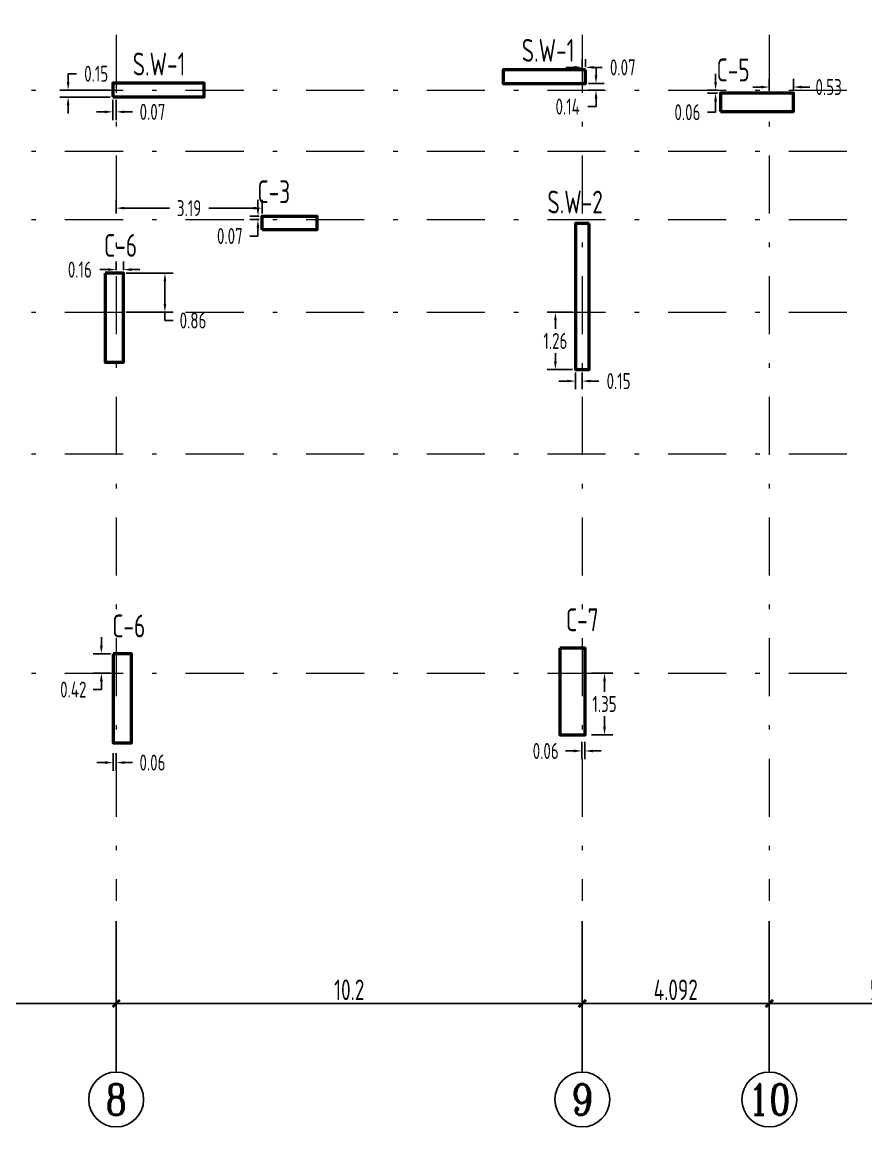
# Model space of a CAD drawing. Header units: metres. Extents: x 0 to 435, y 0 to 273.
# Drawn here: x 283.67 to 302.13, y 12.89 to 37.06 of the extents above; entities that cross this region are included whole.
import ezdxf
from ezdxf.enums import TextEntityAlignment as Align

# ---------------------------------------------------------------- set-up
doc = ezdxf.new("R2010")
doc.units = ezdxf.units.M
doc.header["$MEASUREMENT"] = 0
doc.linetypes.add('B4-PLANS$0$DASHDOT', pattern=[25.4, 12.7, -6.35, 0, -6.35])
doc.layers.get('0').update_dxf_attribs({"plot": 0})
for name, color, linetype in [('Columns', 2, 'Continuous'), ('S-Walls', 4, 'Continuous'), ('YQ_AXIS', 3, 'Continuous'), ('YQ_DIM', 3, 'Continuous')]:
    doc.layers.add(name, color=color, linetype=linetype)
doc.layers.add('Dote', color=1, linetype='B4-PLANS$0$DASHDOT', lineweight=15)
doc.styles.add('YQ_AXIS', font='COMPLEX.SHX', dxfattribs={"width": 0.8, "bigfont": 'GBCBIG.SHX'})
doc.styles.add('YQ_DIM', font='SUPEROS.SHX', dxfattribs={"width": 0.8, "bigfont": 'HZDX.SHX'})
doc.styles.add('YQ_TEXT', font='SUPEROS.SHX', dxfattribs={"width": 0.8, "bigfont": 'HZDX.SHX'})
doc.dimstyles.new('Col Coor', dxfattribs={"dimscale": 0, "dimtxt": 0.35, "dimasz": 0.18, "dimexe": 0.18, "dimexo": 0.0625, "dimgap": 0.09, "dimtad": 0, "dimtih": 1, "dimtoh": 1, "dimzin": 0, "dimdsep": 46, "dimtxsty": 'YQ_DIM', "dimcen": 0.09, "dimclrt": 256, "dimadec": 0, "dimazin": 0, "dimtfac": 1, "dimtofl": 0, "dimtmove": 0, "dimatfit": 3, "dimfxl": 1, "dimtolj": 1, "dimtzin": 0, "dimarcsym": 0})
doc.dimstyles.new('yqm0_150', dxfattribs={"dimscale": 0.15, "dimtxt": 3, "dimasz": 1, "dimexe": 1.5, "dimexo": 3, "dimgap": 0.5, "dimtad": 1, "dimdec": 3, "dimdsep": 46, "dimtxsty": 'YQ_DIM', "dimblk": 'YQTICK', "dimcen": 0, "dimclrd": 256, "dimclre": 256, "dimclrt": 7, "dimadec": 1, "dimazin": 2, "dimtfac": 1, "dimtdec": 4, "dimtix": 1, "dimtmove": 2, "dimatfit": 2, "dimfxl": 1, "dimtolj": 1, "dimtzin": 0, "dimarcsym": 0})

# ---------------------------------------------------------------- blocks, each defined once
blk = doc.blocks.new('YQTICK')
blk.add_line((-1, 0), (1, 0))
at = {"const_width": 0.4}
blk.add_lwpolyline([(0.53, 0.53), (-0.53, -0.53)], dxfattribs=at)
blk = doc.blocks.new('*D787')
at = {"layer": 'Defpoints', "color": 0, "transparency": 16777216}
for p in [(279.641, 17.836), (285.725, 17.836), (285.725, 15.586)]:
    blk.add_point(p, dxfattribs=at)
at = {"layer": 'YQ_DIM', "lineweight": -2, "transparency": 16777216}
for p, q in [((279.641, 17.386), (279.641, 15.361)), ((285.725, 17.386), (285.725, 15.361)), ((279.791, 15.586), (285.575, 15.586))]:
    blk.add_line(p, q, dxfattribs=at)
at = {"layer": 'YQ_DIM', "lineweight": -2, "transparency": 16777216, "xscale": 0.15, "yscale": 0.15, "zscale": 0.15, "rotation": 180}
blk.add_blockref('YQTICK', (279.641, 15.586), dxfattribs=at)
at = {"layer": 'YQ_DIM', "lineweight": -2, "transparency": 16777216, "xscale": 0.15, "yscale": 0.15, "zscale": 0.15}
blk.add_blockref('YQTICK', (285.725, 15.586), dxfattribs=at)
at = {"layer": 'YQ_DIM', "color": 7, "transparency": 16777216, "insert": (282.683, 15.886), "char_height": 0.45, "attachment_point": 5, "style": 'YQ_DIM'}
blk.add_mtext('\\A1;6.084', dxfattribs=at)
blk = doc.blocks.new('*D788')
at = {"layer": 'Defpoints', "color": 0, "transparency": 16777216}
for p in [(285.725, 17.836), (295.925, 17.836), (295.925, 15.586)]:
    blk.add_point(p, dxfattribs=at)
at = {"layer": 'YQ_DIM', "lineweight": -2, "transparency": 16777216}
for p, q in [((285.725, 17.386), (285.725, 15.361)), ((295.925, 17.386), (295.925, 15.361)), ((285.875, 15.586), (295.775, 15.586))]:
    blk.add_line(p, q, dxfattribs=at)
at = {"layer": 'YQ_DIM', "lineweight": -2, "transparency": 16777216, "xscale": 0.15, "yscale": 0.15, "zscale": 0.15, "rotation": 180}
blk.add_blockref('YQTICK', (285.725, 15.586), dxfattribs=at)
at = {"layer": 'YQ_DIM', "lineweight": -2, "transparency": 16777216, "xscale": 0.15, "yscale": 0.15, "zscale": 0.15}
blk.add_blockref('YQTICK', (295.925, 15.586), dxfattribs=at)
at = {"layer": 'YQ_DIM', "color": 7, "transparency": 16777216, "insert": (290.825, 15.886), "char_height": 0.45, "attachment_point": 5, "style": 'YQ_DIM'}
blk.add_mtext('\\A1;10.2', dxfattribs=at)
blk = doc.blocks.new('*D789')
at = {"layer": 'Defpoints', "color": 0, "transparency": 16777216}
for p in [(295.925, 17.836), (300.017, 17.836), (300.017, 15.586)]:
    blk.add_point(p, dxfattribs=at)
at = {"layer": 'YQ_DIM', "lineweight": -2, "transparency": 16777216}
for p, q in [((295.925, 17.386), (295.925, 15.361)), ((300.017, 17.386), (300.017, 15.361)), ((296.075, 15.586), (299.867, 15.586))]:
    blk.add_line(p, q, dxfattribs=at)
at = {"layer": 'YQ_DIM', "lineweight": -2, "transparency": 16777216, "xscale": 0.15, "yscale": 0.15, "zscale": 0.15, "rotation": 180}
blk.add_blockref('YQTICK', (295.925, 15.586), dxfattribs=at)
at = {"layer": 'YQ_DIM', "lineweight": -2, "transparency": 16777216, "xscale": 0.15, "yscale": 0.15, "zscale": 0.15}
blk.add_blockref('YQTICK', (300.017, 15.586), dxfattribs=at)
at = {"layer": 'YQ_DIM', "color": 7, "transparency": 16777216, "insert": (297.971, 15.886), "char_height": 0.45, "attachment_point": 5, "style": 'YQ_DIM'}
blk.add_mtext('\\A1;4.092', dxfattribs=at)
blk = doc.blocks.new('*D790')
at = {"layer": 'Defpoints', "color": 0, "transparency": 16777216}
for p in [(300.017, 17.836), (305.333, 17.836), (305.333, 15.586)]:
    blk.add_point(p, dxfattribs=at)
at = {"layer": 'YQ_DIM', "lineweight": -2, "transparency": 16777216}
for p, q in [((300.017, 17.386), (300.017, 15.361)), ((305.333, 17.386), (305.333, 15.361)), ((300.167, 15.586), (305.183, 15.586))]:
    blk.add_line(p, q, dxfattribs=at)
at = {"layer": 'YQ_DIM', "lineweight": -2, "transparency": 16777216, "xscale": 0.15, "yscale": 0.15, "zscale": 0.15, "rotation": 180}
blk.add_blockref('YQTICK', (300.017, 15.586), dxfattribs=at)
at = {"layer": 'YQ_DIM', "lineweight": -2, "transparency": 16777216, "xscale": 0.15, "yscale": 0.15, "zscale": 0.15}
blk.add_blockref('YQTICK', (305.333, 15.586), dxfattribs=at)
at = {"layer": 'YQ_DIM', "color": 7, "transparency": 16777216, "insert": (302.675, 15.886), "char_height": 0.45, "attachment_point": 5, "style": 'YQ_DIM'}
blk.add_mtext('\\A1;5.316', dxfattribs=at)
blk = doc.blocks.new('*D1233')
at = {"layer": 'Columns', "color": 0, "lineweight": -2, "transparency": 16777216}
for p, q in [((285.663, 21.064), (285.663, 20.678)), ((285.725, 21.064), (285.725, 20.678)), ((285.483, 20.858), (285.303, 20.858)), ((285.905, 20.858), (286.085, 20.858))]:
    blk.add_line(p, q, dxfattribs=at)
at = {"layer": 'Columns', "color": 0, "transparency": 16777216}
for points in [[(285.483, 20.888), (285.483, 20.828), (285.663, 20.858)], [(285.905, 20.888), (285.905, 20.828), (285.725, 20.858)]]:
    blk.add_solid(points, dxfattribs=at)
at = {"layer": 'Defpoints', "color": 0, "transparency": 16777216}
for p in [(285.663, 21.126), (285.725, 21.126), (285.725, 20.858)]:
    blk.add_point(p, dxfattribs=at)
at = {"layer": 'Columns', "transparency": 16777216, "insert": (286.52, 20.858), "char_height": 0.35, "attachment_point": 5, "style": 'YQ_DIM'}
blk.add_mtext('\\A1;0.06', dxfattribs=at)
blk = doc.blocks.new('*D1234')
at = {"layer": 'Columns', "color": 0, "lineweight": -2, "transparency": 16777216}
for p, q in [((296.125, 22.816), (296.592, 22.816)), ((296.412, 22.636), (296.412, 22.405)), ((296.412, 21.644), (296.412, 21.875)), ((296.125, 21.464), (296.592, 21.464))]:
    blk.add_line(p, q, dxfattribs=at)
at = {"layer": 'Columns', "color": 0, "transparency": 16777216}
for points in [[(296.382, 22.636), (296.442, 22.636), (296.412, 22.816)], [(296.382, 21.644), (296.442, 21.644), (296.412, 21.464)]]:
    blk.add_solid(points, dxfattribs=at)
at = {"layer": 'Defpoints', "color": 0, "transparency": 16777216}
for p in [(296.062, 22.816), (296.412, 22.816), (296.062, 21.464)]:
    blk.add_point(p, dxfattribs=at)
at = {"layer": 'Columns', "transparency": 16777216, "insert": (296.412, 22.14), "char_height": 0.35, "attachment_point": 5, "style": 'YQ_DIM'}
blk.add_mtext('\\A1;1.35', dxfattribs=at)
blk = doc.blocks.new('*D1245')
at = {"layer": 'Columns', "color": 0, "lineweight": -2, "transparency": 16777216}
for p, q in [((295.919, 21.313), (295.919, 20.932)), ((295.979, 21.313), (295.979, 20.932)), ((295.739, 21.112), (295.559, 21.112)), ((296.159, 21.112), (296.339, 21.112))]:
    blk.add_line(p, q, dxfattribs=at)
at = {"layer": 'Columns', "color": 0, "transparency": 16777216}
for points in [[(295.739, 21.142), (295.739, 21.082), (295.919, 21.112)], [(296.159, 21.142), (296.159, 21.082), (295.979, 21.112)]]:
    blk.add_solid(points, dxfattribs=at)
at = {"layer": 'Defpoints', "color": 0, "transparency": 16777216}
for p in [(295.919, 21.375), (295.979, 21.375), (295.919, 21.112)]:
    blk.add_point(p, dxfattribs=at)
at = {"layer": 'Columns', "transparency": 16777216, "insert": (295.125, 21.112), "char_height": 0.35, "attachment_point": 5, "style": 'YQ_DIM'}
blk.add_mtext('\\A1;0.06', dxfattribs=at)
blk = doc.blocks.new('*D1261')
at = {"layer": 'Columns', "color": 0, "lineweight": -2, "transparency": 16777216}
for p, q in [((285.725, 31.63), (285.725, 31.825)), ((285.883, 31.63), (285.883, 31.825)), ((285.545, 31.645), (285.365, 31.645)), ((286.063, 31.645), (286.243, 31.645))]:
    blk.add_line(p, q, dxfattribs=at)
at = {"layer": 'Columns', "color": 0, "transparency": 16777216}
for points in [[(285.545, 31.675), (285.545, 31.615), (285.725, 31.645)], [(286.063, 31.675), (286.063, 31.615), (285.883, 31.645)]]:
    blk.add_solid(points, dxfattribs=at)
at = {"layer": 'Defpoints', "color": 0, "transparency": 16777216}
for p in [(285.725, 31.645), (285.725, 31.567), (285.883, 31.567)]:
    blk.add_point(p, dxfattribs=at)
at = {"layer": 'Columns', "transparency": 16777216, "insert": (284.931, 31.645), "char_height": 0.35, "attachment_point": 5, "style": 'YQ_DIM'}
blk.add_mtext('\\A1;0.16', dxfattribs=at)
blk = doc.blocks.new('*D1262')
at = {"layer": 'Columns', "color": 0, "lineweight": -2, "transparency": 16777216}
for p, q in [((285.946, 31.567), (286.972, 31.567)), ((286.792, 31.387), (286.792, 30.892)), ((285.946, 30.712), (286.972, 30.712)), ((286.792, 30.532), (286.792, 30.712)), ((286.972, 30.532), (286.792, 30.532))]:
    blk.add_line(p, q, dxfattribs=at)
at = {"layer": 'Columns', "color": 0, "transparency": 16777216}
for points in [[(286.762, 31.387), (286.822, 31.387), (286.792, 31.567)], [(286.762, 30.892), (286.822, 30.892), (286.792, 30.712)]]:
    blk.add_solid(points, dxfattribs=at)
at = {"layer": 'Defpoints', "color": 0, "transparency": 16777216}
for p in [(285.883, 31.567), (285.883, 30.712), (286.792, 30.712)]:
    blk.add_point(p, dxfattribs=at)
at = {"layer": 'Columns', "transparency": 16777216, "insert": (287.407, 30.532), "char_height": 0.35, "attachment_point": 5, "style": 'YQ_DIM'}
blk.add_mtext('\\A1;0.86', dxfattribs=at)
blk = doc.blocks.new('*D1263')
at = {"layer": 'Columns', "color": 0, "lineweight": -2, "transparency": 16777216}
for p, q in [((288.828, 32.992), (288.828, 33.172)), ((288.855, 32.812), (288.648, 32.812)), ((288.855, 32.74), (288.648, 32.74)), ((288.828, 32.56), (288.828, 32.38)), ((288.828, 32.38), (288.648, 32.38))]:
    blk.add_line(p, q, dxfattribs=at)
at = {"layer": 'Columns', "color": 0, "transparency": 16777216}
for points in [[(288.798, 32.992), (288.858, 32.992), (288.828, 32.812)], [(288.798, 32.56), (288.858, 32.56), (288.828, 32.74)]]:
    blk.add_solid(points, dxfattribs=at)
at = {"layer": 'Defpoints', "color": 0, "transparency": 16777216}
for p in [(288.828, 32.74), (288.917, 32.812, 0), (288.917, 32.74)]:
    blk.add_point(p, dxfattribs=at)
at = {"layer": 'Columns', "transparency": 16777216, "insert": (288.213, 32.38), "char_height": 0.35, "attachment_point": 5, "style": 'YQ_DIM'}
blk.add_mtext('\\A1;0.07', dxfattribs=at)
blk = doc.blocks.new('*D1264')
at = {"layer": 'Columns', "color": 0, "lineweight": -2, "transparency": 16777216}
for p, q in [((298.842, 35.752), (298.842, 35.932)), ((298.885, 35.572), (298.662, 35.572)), ((298.885, 35.508), (298.662, 35.508)), ((298.842, 35.328), (298.842, 35.148)), ((298.662, 35.089), (298.842, 35.089)), ((298.842, 35.089), (298.842, 35.148))]:
    blk.add_line(p, q, dxfattribs=at)
at = {"layer": 'Columns', "color": 0, "transparency": 16777216}
for points in [[(298.812, 35.752), (298.872, 35.752), (298.842, 35.572)], [(298.812, 35.328), (298.872, 35.328), (298.842, 35.508)]]:
    blk.add_solid(points, dxfattribs=at)
at = {"layer": 'Defpoints', "color": 0, "transparency": 16777216}
for p in [(298.842, 35.572), (298.947, 35.572), (298.947, 35.508)]:
    blk.add_point(p, dxfattribs=at)
at = {"layer": 'Columns', "transparency": 16777216, "insert": (298.227, 35.089), "char_height": 0.35, "attachment_point": 5, "style": 'YQ_DIM'}
blk.add_mtext('\\A1;0.06', dxfattribs=at)
blk = doc.blocks.new('*D1265')
at = {"layer": 'Columns', "color": 0, "lineweight": -2, "transparency": 16777216}
for p, q in [((300.017, 35.571), (300.017, 35.82)), ((300.547, 35.571), (300.547, 35.82)), ((299.837, 35.64), (299.657, 35.64)), ((300.727, 35.64), (300.907, 35.64))]:
    blk.add_line(p, q, dxfattribs=at)
at = {"layer": 'Columns', "color": 0, "transparency": 16777216}
for points in [[(299.837, 35.67), (299.837, 35.61), (300.017, 35.64)], [(300.727, 35.67), (300.727, 35.61), (300.547, 35.64)]]:
    blk.add_solid(points, dxfattribs=at)
at = {"layer": 'Defpoints', "color": 0, "transparency": 16777216}
for p in [(300.017, 35.64), (300.017, 35.508), (300.547, 35.508)]:
    blk.add_point(p, dxfattribs=at)
at = {"layer": 'Columns', "transparency": 16777216, "insert": (301.316, 35.64), "char_height": 0.35, "attachment_point": 5, "style": 'YQ_DIM'}
blk.add_mtext('\\A1;0.53', dxfattribs=at)
blk = doc.blocks.new('*D1270')
at = {"layer": 'Columns', "color": 0, "lineweight": -2, "transparency": 16777216}
for p, q in [((284.674, 35.752), (284.674, 35.932)), ((284.674, 35.932), (284.854, 35.932)), ((285.591, 35.572), (284.494, 35.572)), ((285.591, 35.422), (284.494, 35.422)), ((284.674, 35.242), (284.674, 35.062))]:
    blk.add_line(p, q, dxfattribs=at)
at = {"layer": 'Columns', "color": 0, "transparency": 16777216}
for points in [[(284.644, 35.752), (284.704, 35.752), (284.674, 35.572)], [(284.644, 35.242), (284.704, 35.242), (284.674, 35.422)]]:
    blk.add_solid(points, dxfattribs=at)
at = {"layer": 'Defpoints', "color": 0, "transparency": 16777216}
for p in [(284.674, 35.572), (285.653, 35.572), (285.653, 35.422)]:
    blk.add_point(p, dxfattribs=at)
at = {"layer": 'Columns', "transparency": 16777216, "insert": (285.289, 35.932), "char_height": 0.35, "attachment_point": 5, "style": 'YQ_DIM'}
blk.add_mtext('\\A1;0.15', dxfattribs=at)
blk = doc.blocks.new('*D1271')
at = {"layer": 'Columns', "color": 0, "lineweight": -2, "transparency": 16777216}
for p, q in [((295.745, 36.071), (295.565, 36.071)), ((295.925, 36.079), (295.925, 36.251)), ((295.997, 36.079), (295.997, 36.251)), ((296.177, 36.071), (296.357, 36.071))]:
    blk.add_line(p, q, dxfattribs=at)
at = {"layer": 'Columns', "color": 0, "transparency": 16777216}
for points in [[(295.745, 36.101), (295.745, 36.041), (295.925, 36.071)], [(296.177, 36.101), (296.177, 36.041), (295.997, 36.071)]]:
    blk.add_solid(points, dxfattribs=at)
at = {"layer": 'Defpoints', "color": 0, "transparency": 16777216}
for p in [(295.925, 36.071), (295.925, 36.016), (295.997, 36.016)]:
    blk.add_point(p, dxfattribs=at)
at = {"layer": 'Columns', "transparency": 16777216, "insert": (296.812, 36.071), "char_height": 0.35, "attachment_point": 5, "style": 'YQ_DIM'}
blk.add_mtext('\\A1;0.07', dxfattribs=at)
blk = doc.blocks.new('*D1272')
at = {"layer": 'Columns', "color": 0, "lineweight": -2, "transparency": 16777216}
for p, q in [((296.226, 35.896), (296.226, 36.076)), ((296.06, 35.716), (296.406, 35.716)), ((296.06, 35.572), (296.406, 35.572)), ((296.226, 35.392), (296.226, 35.212)), ((296.226, 35.212), (296.046, 35.212))]:
    blk.add_line(p, q, dxfattribs=at)
at = {"layer": 'Columns', "color": 0, "transparency": 16777216}
for points in [[(296.196, 35.896), (296.256, 35.896), (296.226, 35.716)], [(296.196, 35.392), (296.256, 35.392), (296.226, 35.572)]]:
    blk.add_solid(points, dxfattribs=at)
at = {"layer": 'Defpoints', "color": 0, "transparency": 16777216}
for p in [(295.997, 35.716), (295.997, 35.572), (296.226, 35.572)]:
    blk.add_point(p, dxfattribs=at)
at = {"layer": 'Columns', "transparency": 16777216, "insert": (295.606, 35.212), "char_height": 0.35, "attachment_point": 5, "style": 'YQ_DIM'}
blk.add_mtext('\\A1;0.14', dxfattribs=at)
blk = doc.blocks.new('*D1273')
at = {"layer": 'Columns', "color": 0, "lineweight": -2, "transparency": 16777216}
for p, q in [((295.775, 29.394), (295.775, 29.026)), ((295.925, 29.394), (295.925, 29.026)), ((295.595, 29.206), (295.415, 29.206)), ((296.105, 29.206), (296.285, 29.206))]:
    blk.add_line(p, q, dxfattribs=at)
at = {"layer": 'Columns', "color": 0, "transparency": 16777216}
for points in [[(295.595, 29.236), (295.595, 29.176), (295.775, 29.206)], [(296.105, 29.236), (296.105, 29.176), (295.925, 29.206)]]:
    blk.add_solid(points, dxfattribs=at)
at = {"layer": 'Defpoints', "color": 0, "transparency": 16777216}
for p in [(295.775, 29.456), (295.925, 29.456), (295.925, 29.206)]:
    blk.add_point(p, dxfattribs=at)
at = {"layer": 'Columns', "transparency": 16777216, "insert": (296.72, 29.206), "char_height": 0.35, "attachment_point": 5, "style": 'YQ_DIM'}
blk.add_mtext('\\A1;0.15', dxfattribs=at)
blk = doc.blocks.new('*D1274')
at = {"layer": 'Columns', "color": 0, "lineweight": -2, "transparency": 16777216}
for p, q in [((295.713, 30.712), (295.157, 30.712)), ((295.337, 30.532), (295.337, 30.349)), ((295.337, 29.636), (295.337, 29.819)), ((295.713, 29.456), (295.157, 29.456))]:
    blk.add_line(p, q, dxfattribs=at)
at = {"layer": 'Columns', "color": 0, "transparency": 16777216}
for points in [[(295.307, 30.532), (295.367, 30.532), (295.337, 30.712)], [(295.307, 29.636), (295.367, 29.636), (295.337, 29.456)]]:
    blk.add_solid(points, dxfattribs=at)
at = {"layer": 'Defpoints', "color": 0, "transparency": 16777216}
for p in [(295.337, 30.712), (295.775, 30.712), (295.775, 29.456)]:
    blk.add_point(p, dxfattribs=at)
at = {"layer": 'Columns', "transparency": 16777216, "insert": (295.337, 30.084), "char_height": 0.35, "attachment_point": 5, "style": 'YQ_DIM'}
blk.add_mtext('\\A1;1.26', dxfattribs=at)
blk = doc.blocks.new('*D1302')
at = {"layer": 'Columns', "color": 0, "lineweight": -2, "transparency": 16777216}
for p, q in [((285.401, 23.419), (285.401, 23.599)), ((285.601, 23.239), (285.221, 23.239)), ((285.601, 22.816), (285.221, 22.816)), ((285.401, 22.636), (285.401, 22.456)), ((285.401, 22.456), (285.221, 22.456))]:
    blk.add_line(p, q, dxfattribs=at)
at = {"layer": 'Columns', "color": 0, "transparency": 16777216}
for points in [[(285.371, 23.419), (285.431, 23.419), (285.401, 23.239)], [(285.371, 22.636), (285.431, 22.636), (285.401, 22.816)]]:
    blk.add_solid(points, dxfattribs=at)
at = {"layer": 'Defpoints', "color": 0, "transparency": 16777216}
for p in [(285.663, 23.239), (285.401, 22.816), (285.663, 22.816)]:
    blk.add_point(p, dxfattribs=at)
at = {"layer": 'Columns', "transparency": 16777216, "insert": (284.787, 22.456), "char_height": 0.35, "attachment_point": 5, "style": 'YQ_DIM'}
blk.add_mtext('\\A1;0.42', dxfattribs=at)
blk = doc.blocks.new('*D1296')
at = {"layer": 'Columns', "color": 0, "lineweight": -2, "transparency": 16777216}
for p, q in [((285.725, 32.875), (285.725, 33.17)), ((288.917, 32.875), (288.917, 33.17)), ((285.905, 32.99), (286.892, 32.99)), ((288.737, 32.99), (287.75, 32.99))]:
    blk.add_line(p, q, dxfattribs=at)
at = {"layer": 'Columns', "color": 0, "transparency": 16777216}
for points in [[(285.905, 33.02), (285.905, 32.96), (285.725, 32.99)], [(288.737, 33.02), (288.737, 32.96), (288.917, 32.99)]]:
    blk.add_solid(points, dxfattribs=at)
at = {"layer": 'Defpoints', "color": 0, "transparency": 16777216}
for p in [(285.725, 32.99), (285.725, 32.812), (288.917, 32.812, 0)]:
    blk.add_point(p, dxfattribs=at)
at = {"layer": 'Columns', "transparency": 16777216, "insert": (287.321, 32.99), "char_height": 0.35, "attachment_point": 5, "style": 'YQ_DIM'}
blk.add_mtext('\\A1;3.19', dxfattribs=at)
blk = doc.blocks.new('*D1300')
at = {"layer": 'Columns', "color": 0, "lineweight": -2, "transparency": 16777216}
for p, q in [((285.653, 35.36), (285.653, 34.917)), ((285.725, 35.36), (285.725, 34.917)), ((285.473, 35.097), (285.293, 35.097)), ((285.905, 35.097), (286.085, 35.097))]:
    blk.add_line(p, q, dxfattribs=at)
at = {"layer": 'Columns', "color": 0, "transparency": 16777216}
for points in [[(285.473, 35.127), (285.473, 35.067), (285.653, 35.097)], [(285.905, 35.127), (285.905, 35.067), (285.725, 35.097)]]:
    blk.add_solid(points, dxfattribs=at)
at = {"layer": 'Defpoints', "color": 0, "transparency": 16777216}
for p in [(285.653, 35.422), (285.725, 35.422), (285.725, 35.097)]:
    blk.add_point(p, dxfattribs=at)
at = {"layer": 'Columns', "transparency": 16777216, "insert": (286.52, 35.097), "char_height": 0.35, "attachment_point": 5, "style": 'YQ_DIM'}
blk.add_mtext('\\A1;0.07', dxfattribs=at)

msp = doc.modelspace()

# ---------------------------------------------------------------- linework, layer by layer
at = {"layer": 'Columns', "lineweight": 50}
for points in [[(298.9472, 35.1081), (300.5472, 35.1081), (300.5472, 35.5081), (298.9472, 35.5081)], [(285.6632, 23.2391), (285.6632, 21.2891), (286.0632, 21.2891), (286.0632, 23.2391)], [(295.4352, 23.3641), (295.4352, 21.4641), (295.9852, 21.4641), (295.9852, 23.3641)]]:
    msp.add_lwpolyline(points, close=True, dxfattribs=at)
at = {"layer": 'Columns', "lineweight": 50, "elevation": 0}
for points in [[(288.9172, 32.5121), (288.9172, 32.8121), (290.1172, 32.8121), (290.1172, 32.5121)], [(285.4832, 31.5671), (285.4832, 29.6171), (285.8832, 29.6171), (285.8832, 31.5671)]]:
    msp.add_lwpolyline(points, close=True, dxfattribs=at)
at = {"layer": 'Dote', "ltscale": 0.1}
for p, q in [((285.7252, 49.9834), (285.7252, 17.8357)), ((295.9252, 49.9834), (295.9252, 17.8357)), ((300.0172, 49.9834), (300.0172, 17.8357)), ((258.2056, 35.5721), (315.1054, 35.5721)), ((258.2056, 34.2341), (315.1054, 34.2341)), ((258.2056, 32.7401), (315.1054, 32.7401)), ((258.2056, 30.7121), (315.1054, 30.7121)), ((258.2056, 27.6161), (315.1054, 27.6161)), ((258.2056, 22.8161), (315.1054, 22.8161))]:
    msp.add_line(p, q, dxfattribs=at)
at = {"layer": 'S-Walls', "lineweight": 50, "elevation": 0}
msp.add_lwpolyline([(295.9972, 36.0161), (294.1972, 36.0161), (294.1972, 35.7161), (295.9972, 35.7161)], close=True, dxfattribs=at)
at = {"layer": 'S-Walls', "lineweight": 50}
for points in [[(285.6532, 35.4221), (287.6532, 35.4221), (287.6532, 35.7221), (285.6532, 35.7221)], [(296.0752, 32.6561), (295.7752, 32.6561), (295.7752, 29.4561), (296.0752, 29.4561)]]:
    msp.add_lwpolyline(points, close=True, dxfattribs=at)
at = {"layer": 'YQ_AXIS'}
for p, q in [((285.7252, 14.0857), (285.7252, 17.3857)), ((295.9252, 14.0857), (295.9252, 17.3857)), ((300.0172, 14.0857), (300.0172, 17.3857))]:
    msp.add_line(p, q, dxfattribs=at)
for centre in [(285.7252, 13.4857), (295.9252, 13.4857), (300.0172, 13.4857)]:
    msp.add_circle(centre, 0.6, dxfattribs=at)

# ---------------------------------------------------------------- texts
at = {"layer": 'YQ_AXIS', "color": 7, "style": 'YQ_AXIS', "width": 0.8}
for s, p in [('8', (285.7252, 13.4857)), ('9', (295.9252, 13.4857)), ('10', (300.0172, 13.4857))]:
    msp.add_text(s, height=0.675, dxfattribs=at).set_placement(p, align=Align.MIDDLE)
at = {"layer": 'YQ_DIM', "style": 'YQ_TEXT', "width": 0.8}
for s, p in [('S.W-1', (295.1775, 36.4425)), ('S.W-1', (286.664, 36.143)), ('C-5', (299.2252, 36.0151)), ('C-3', (289.1752, 33.3498, 0)), ('S.W-2', (295.7692, 33.1242)), ('C-6', (285.8212, 32.1757)), ('C-7', (295.9252, 23.9832)), ('C-6', (286.0012, 23.8477))]:
    msp.add_text(s, height=0.5, dxfattribs=at).set_placement(p, align=Align.MIDDLE)

# ---------------------------------------------------------------- dimensions: what is measured, and where the dimension line sits
at = {"layer": 'Columns'}
for base, p1, p2, picture, middle in [((295.9252, 36.0707), (295.9972, 36.0161), (295.9252, 36.0161), '*D1271', (296.8118, 36.0707)), ((300.0172, 35.6404), (300.5472, 35.5081), (300.0172, 35.5081), '*D1265', (301.316, 35.6404))]:
    dim = msp.add_linear_dim(base=base, p1=p1, p2=p2, dimstyle='Col Coor', override={"dimscale": 1, "dimtmove": 2}, dxfattribs=at)
    dim.commit()
    dim.dimension.update_dxf_attribs({"geometry": picture, "text_midpoint": middle, "dimtype": 160})
for base, p1, p2, override, picture, middle in [((284.6743, 35.5721), (285.6532, 35.4221), (285.6532, 35.5721), {"dimscale": 1}, '*D1270', (285.2889, 35.9321)), ((298.8418, 35.5721), (298.9472, 35.5081), (298.9472, 35.5721), {"dimscale": 1, "dimtmove": 1}, '*D1264', (298.5342, 35.0894)), ((286.792319, 30.712122), (285.883211, 31.567123), (285.883211, 30.712122), {"dimscale": 1, "dimtmove": 1}, '*D1262', (287.094516, 30.532122)), ((295.3368, 30.7121), (295.7752, 29.4561), (295.7752, 30.7121), {"dimscale": 1}, '*D1274', (295.3368, 30.0841)), ((296.4125, 22.8161), (296.0622, 21.4641), (296.0622, 22.8161), {"dimscale": 1}, '*D1234', (296.4125, 22.1401))]:
    dim = msp.add_linear_dim(base=base, p1=p1, p2=p2, angle=90, dimstyle='Col Coor', override=override, dxfattribs=at)
    dim.commit()
    dim.dimension.update_dxf_attribs({"geometry": picture, "text_midpoint": middle, "dimtype": 160})
for base, p1, p2, picture, middle in [((296.2257, 35.5721), (295.9972, 35.7161), (295.9972, 35.5721), '*D1272', (295.6057, 35.2121)), ((288.8277, 32.7401), (288.9172, 32.8121, 0), (288.9172, 32.7401), '*D1263', (288.2131, 32.3801)), ((285.4014, 22.8161), (285.6632, 23.2391), (285.6632, 22.8161), '*D1302', (284.7868, 22.4561))]:
    dim = msp.add_linear_dim(base=base, p1=p1, p2=p2, angle=90, dimstyle='Col Coor', override={"dimscale": 1}, dxfattribs=at)
    dim.commit()
    dim.dimension.update_dxf_attribs({"geometry": picture, "text_midpoint": middle})
for base, p1, p2, picture, middle in [((285.7252, 35.0966), (285.6532, 35.4221), (285.7252, 35.4221), '*D1300', (286.5198, 35.0966)), ((285.7252, 32.9904), (288.9172, 32.8121, 0), (285.7252, 32.8121), '*D1296', (287.3212, 32.9904)), ((285.7252, 31.6455), (285.8832, 31.5671), (285.7252, 31.5671), '*D1261', (284.9306, 31.6455)), ((295.9252, 29.2064), (295.7752, 29.4561), (295.9252, 29.4561), '*D1273', (296.7198, 29.2064)), ((295.9192, 21.1119), (295.9792, 21.3753), (295.9192, 21.3753), '*D1245', (295.1246, 21.1119)), ((285.7252, 20.858), (285.6632, 21.1262), (285.7252, 21.1262), '*D1233', (286.5198, 20.858))]:
    dim = msp.add_linear_dim(base=base, p1=p1, p2=p2, dimstyle='Col Coor', override={"dimscale": 1}, dxfattribs=at)
    dim.commit()
    dim.dimension.update_dxf_attribs({"geometry": picture, "text_midpoint": middle})
at = {"layer": 'YQ_DIM'}
for base, p1, p2, picture, middle in [((285.7252, 15.5857), (279.6412, 17.8357), (285.7252, 17.8357), '*D787', (282.6832, 15.8857)), ((295.9252, 15.5857), (285.7252, 17.8357), (295.9252, 17.8357), '*D788', (290.8252, 15.8857)), ((300.0172, 15.5857), (295.9252, 17.8357), (300.0172, 17.8357), '*D789', (297.9712, 15.8857)), ((305.3332, 15.5857), (300.0172, 17.8357), (305.3332, 17.8357), '*D790', (302.6752, 15.8857))]:
    dim = msp.add_linear_dim(base=base, p1=p1, p2=p2, dimstyle='yqm0_150', dxfattribs=at)
    dim.commit()
    dim.dimension.update_dxf_attribs({"geometry": picture, "text_midpoint": middle})

doc.saveas('drawing.dxf')
